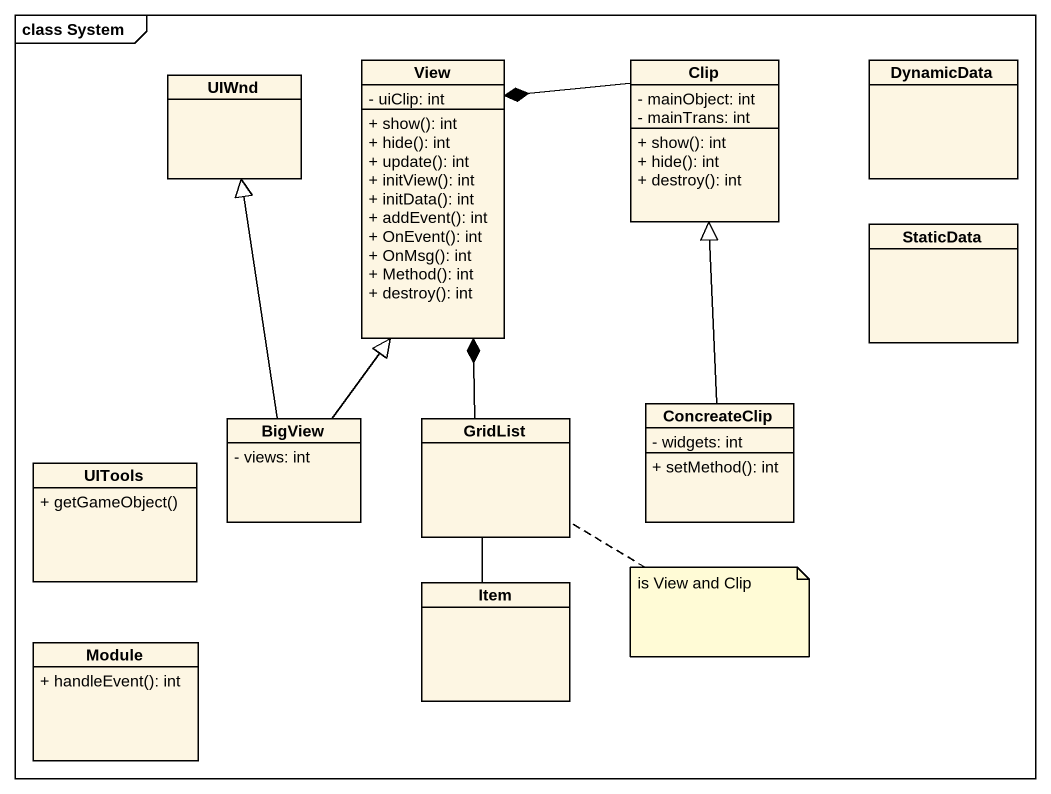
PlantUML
@startuml
mainframe class System
hide circle
hide empty members
skinparam classAttributeIconSize 0
class View {
  - uiClip: int
  + show(): int
  + hide(): int
  + update(): int
  + initView(): int
  + initData(): int
  + addEvent(): int
  + OnEvent(): int
  + OnMsg(): int
  + Method(): int
  + destroy(): int
}
class Clip {
  - mainObject: int
  - mainTrans: int
  + show(): int
  + hide(): int
  + destroy(): int
}
class DynamicData
class UIWnd
class StaticData
class ConcreateClip {
  - widgets: int
  + setMethod(): int
}
class UITools {
  + getGameObject()
}
class BigView {
  - views: int
}
class GridList
class Item
class Module {
  + handleEvent(): int
}
Clip -left-* View
ConcreateClip -up-|> Clip
BigView -up-|> View
BigView -up-|> UIWnd
GridList -up-* View
Item -up- GridList
note bottom of GridList : is View and Clip
@enduml
